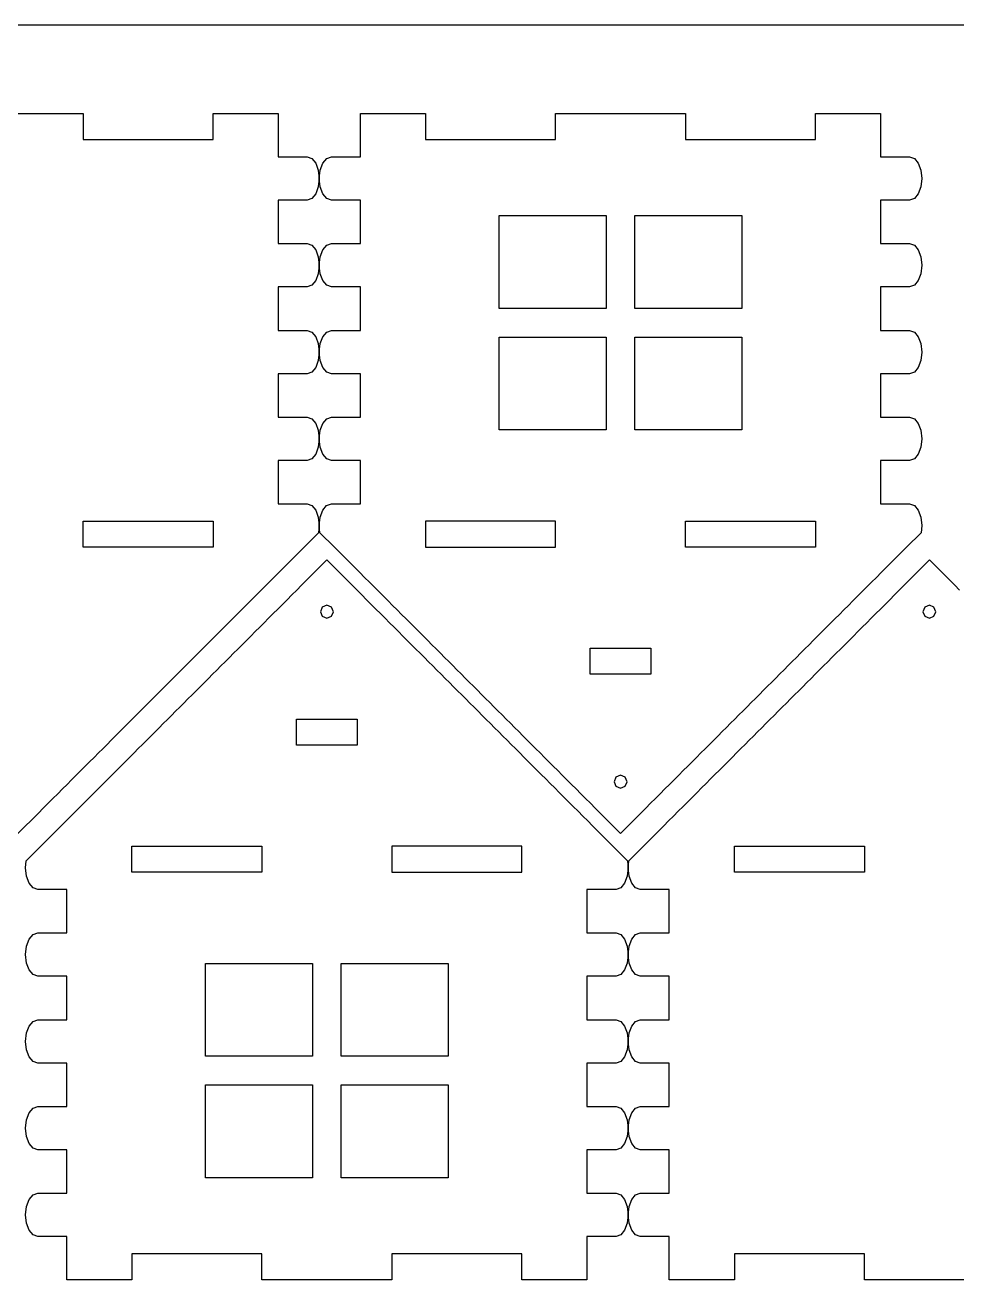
# Model space of a CAD drawing. Extents: x -14 to 2177, y -971 to 618.
# Drawn here: x 991.3 to 1098.8, y -365.3 to -220.7 of the extents above; entities that cross this region are included whole.
import ezdxf

# ---------------------------------------------------------------- set-up
doc = ezdxf.new("R2010")
doc.units = 0

msp = doc.modelspace()

# ---------------------------------------------------------------- linework, layer by layer
at = {"layer": 'Layer 1'}
for p, q in [((1228.67, -220.653), (478.667, -220.653)), ((983.06, -230.844), (997.9834, -230.844)), ((997.9834, -230.844), (998.021, -230.844)), ((998.021, -230.844), (998.021, -233.844)), ((1013.02, -233.844), (1013.02, -230.844)), ((1013.02, -230.844), (1020.51999, -230.844)), ((1020.51999, -230.844), (1020.52, -230.844)), ((1020.52, -230.844), (1020.52, -235.844)), ((1030.02, -235.844), (1030.02, -230.844)), ((1030.02, -230.844), (1037.52, -230.844)), ((1037.52, -230.844), (1037.52, -233.844)), ((1052.52, -233.844), (1052.52, -230.844)), ((1052.52, -230.844), (1067.52, -230.844)), ((1067.52, -230.844), (1067.52, -233.844)), ((1082.52, -233.844), (1082.52, -230.844)), ((1082.52, -230.844), (1090.02, -230.844)), ((1090.02, -230.844), (1090.02, -235.844)), ((998.021, -233.844), (1013.02, -233.844)), ((1037.52, -233.844), (1052.52, -233.844)), ((1067.52, -233.844), (1082.52, -233.844)), ((1020.52, -235.844), (1023.52, -235.844)), ((1023.52, -235.844), (1023.87, -235.844)), ((1023.87, -235.844), (1024.413964, -236.040463)), ((1024.413964, -236.040463), (1024.858173, -236.576234)), ((1024.858173, -236.576234), (1025.157668, -237.370888)), ((1025.382338, -237.370892), (1025.681842, -236.576237)), ((1025.681842, -236.576237), (1026.126053, -236.040464)), ((1026.126053, -236.040464), (1026.67, -235.844)), ((1026.67, -235.844), (1027.02, -235.844)), ((1027.02, -235.844), (1030.02, -235.844)), ((1090.02, -235.844), (1093.02, -235.844)), ((1093.02, -235.844), (1093.37, -235.844)), ((1093.37, -235.844), (1093.913964, -236.040463)), ((1093.913964, -236.040463), (1094.358173, -236.576234)), ((1094.358173, -236.576234), (1094.657668, -237.370888)), ((1025.26749, -238.344), (1025.157667, -239.317108)), ((1025.157668, -237.370888), (1025.26749, -238.344)), ((1025.27251, -238.344), (1025.382338, -237.370892)), ((1025.382337, -239.317112), (1025.27251, -238.344)), ((1094.76749, -238.344), (1094.657667, -239.317108)), ((1094.657668, -237.370888), (1094.76749, -238.344)), ((1024.858171, -240.111762), (1024.413962, -240.647536)), ((1025.157667, -239.317108), (1024.858171, -240.111762)), ((1025.68184, -240.111766), (1025.382337, -239.317112)), ((1026.126051, -240.647537), (1025.68184, -240.111766)), ((1094.358171, -240.111762), (1093.913962, -240.647536)), ((1094.657667, -239.317108), (1094.358171, -240.111762)), ((1023.52, -240.844), (1020.52, -240.844)), ((1020.52, -240.844), (1020.52, -245.844)), ((1023.87, -240.844), (1023.52, -240.844)), ((1024.413962, -240.647536), (1023.87, -240.844)), ((1026.67, -240.844), (1026.126051, -240.647537)), ((1027.02, -240.844), (1026.67, -240.844)), ((1030.02, -240.844), (1027.02, -240.844)), ((1030.02, -245.844), (1030.02, -240.844)), ((1093.02, -240.844), (1090.02, -240.844)), ((1090.02, -240.844), (1090.02, -245.844)), ((1093.37, -240.844), (1093.02, -240.844)), ((1093.913962, -240.647536), (1093.37, -240.844)), ((1046.01996, -253.3181), (1046.02, -242.623)), ((1046.02, -242.623), (1058.37, -242.623)), ((1058.37, -242.623), (1058.37, -253.318)), ((1061.67, -253.318), (1061.67236, -242.6233)), ((1061.67236, -242.6233), (1074.02, -242.623)), ((1074.02, -242.623), (1074.02, -253.318)), ((1020.52, -245.844), (1023.52, -245.844)), ((1023.52, -245.844), (1023.87, -245.844)), ((1023.87, -245.844), (1024.413964, -246.040463)), ((1026.126053, -246.040464), (1026.67, -245.844)), ((1026.67, -245.844), (1027.02, -245.844)), ((1027.02, -245.844), (1030.02, -245.844)), ((1090.02, -245.844), (1093.02, -245.844)), ((1093.02, -245.844), (1093.37, -245.844)), ((1093.37, -245.844), (1093.913964, -246.040463)), ((1024.413964, -246.040463), (1024.858173, -246.576234)), ((1024.858173, -246.576234), (1025.157668, -247.370888)), ((1025.157668, -247.370888), (1025.26749, -248.344)), ((1025.27251, -248.344), (1025.382338, -247.370892)), ((1025.382338, -247.370892), (1025.681842, -246.576237)), ((1025.681842, -246.576237), (1026.126053, -246.040464)), ((1093.913964, -246.040463), (1094.358173, -246.576234)), ((1094.358173, -246.576234), (1094.657668, -247.370888)), ((1094.657668, -247.370888), (1094.76749, -248.344)), ((1025.26749, -248.344), (1025.157667, -249.317108)), ((1025.382337, -249.317112), (1025.27251, -248.344)), ((1094.76749, -248.344), (1094.657667, -249.317108)), ((1024.858171, -250.111762), (1024.413962, -250.647536)), ((1025.157667, -249.317108), (1024.858171, -250.111762)), ((1025.68184, -250.111766), (1025.382337, -249.317112)), ((1026.126051, -250.647537), (1025.68184, -250.111766)), ((1094.358171, -250.111762), (1093.913962, -250.647536)), ((1094.657667, -249.317108), (1094.358171, -250.111762)), ((1023.52, -250.844), (1020.52, -250.844)), ((1020.52, -250.844), (1020.52, -255.844)), ((1023.87, -250.844), (1023.52, -250.844)), ((1024.413962, -250.647536), (1023.87, -250.844)), ((1026.67, -250.844), (1026.126051, -250.647537)), ((1027.02, -250.844), (1026.67, -250.844)), ((1030.02, -250.844), (1027.02, -250.844)), ((1030.02, -255.844), (1030.02, -250.844)), ((1093.02, -250.844), (1090.02, -250.844)), ((1090.02, -250.844), (1090.02, -255.844)), ((1093.37, -250.844), (1093.02, -250.844)), ((1093.913962, -250.647536), (1093.37, -250.844)), ((1058.37, -253.318), (1046.01996, -253.3181)), ((1074.02, -253.318), (1061.67, -253.318)), ((1020.52, -255.844), (1023.52, -255.844)), ((1023.52, -255.844), (1023.87, -255.844)), ((1023.87, -255.844), (1024.413964, -256.040468)), ((1024.413964, -256.040468), (1024.858173, -256.576249)), ((1025.681842, -256.576219), (1026.126053, -256.040438)), ((1026.126053, -256.040438), (1026.67, -255.84397)), ((1026.67, -255.84397), (1027.02, -255.844)), ((1027.02, -255.844), (1030.02, -255.844)), ((1090.02, -255.844), (1093.02, -255.844)), ((1093.02, -255.844), (1093.37, -255.844)), ((1093.37, -255.844), (1093.913964, -256.040468)), ((1093.913964, -256.040468), (1094.358173, -256.576249)), ((1024.858173, -256.576249), (1025.157668, -257.370905)), ((1025.157668, -257.370905), (1025.26749, -258.344)), ((1025.27251, -258.34397), (1025.382338, -257.370875)), ((1025.382338, -257.370875), (1025.681842, -256.576219)), ((1046.02, -267.318), (1046.02, -256.623)), ((1046.02, -256.623), (1058.37, -256.623)), ((1058.37, -256.623), (1058.36756, -267.3178)), ((1061.67, -267.318), (1061.67, -256.623)), ((1061.67, -256.623), (1074.02, -256.623)), ((1074.02, -256.623), (1074.01996, -267.3178)), ((1094.358173, -256.576249), (1094.657668, -257.370905)), ((1094.657668, -257.370905), (1094.76749, -258.344)), ((1025.26749, -258.344), (1025.157667, -259.317113)), ((1025.382337, -259.317082), (1025.27251, -258.34397)), ((1094.76749, -258.344), (1094.657667, -259.317113)), ((1024.858171, -260.111778), (1024.413962, -260.647561)), ((1025.157667, -259.317113), (1024.858171, -260.111778)), ((1025.68184, -260.111747), (1025.382337, -259.317082)), ((1026.126051, -260.647531), (1025.68184, -260.111747)), ((1094.358171, -260.111778), (1093.913962, -260.647561)), ((1094.657667, -259.317113), (1094.358171, -260.111778)), ((1023.52, -260.844), (1020.52, -260.844)), ((1020.52, -260.844), (1020.52, -265.844)), ((1023.87, -260.84403), (1023.52, -260.844)), ((1024.413962, -260.647561), (1023.87, -260.84403)), ((1026.67, -260.844), (1026.126051, -260.647531)), ((1027.02, -260.844), (1026.67, -260.844)), ((1030.02, -260.844), (1027.02, -260.844)), ((1030.02, -265.844), (1030.02, -260.844)), ((1093.02, -260.844), (1090.02, -260.844)), ((1090.02, -260.844), (1090.02, -265.844)), ((1093.37, -260.84403), (1093.02, -260.844)), ((1093.913962, -260.647561), (1093.37, -260.84403)), ((1020.52, -265.844), (1023.52, -265.844)), ((1023.52, -265.844), (1023.87, -265.844)), ((1023.87, -265.844), (1024.413964, -266.040463)), ((1024.413964, -266.040463), (1024.858173, -266.576234)), ((1025.681842, -266.576237), (1026.126053, -266.040464)), ((1026.126053, -266.040464), (1026.67, -265.844)), ((1026.67, -265.844), (1027.02, -265.844)), ((1027.02, -265.844), (1030.02, -265.844)), ((1090.02, -265.844), (1093.02, -265.844)), ((1093.02, -265.844), (1093.37, -265.844)), ((1093.37, -265.844), (1093.913964, -266.040463)), ((1093.913964, -266.040463), (1094.358173, -266.576234)), ((1024.858173, -266.576234), (1025.157668, -267.370888)), ((1025.157668, -267.370888), (1025.26749, -268.344)), ((1025.27251, -268.344), (1025.382338, -267.370892)), ((1025.382338, -267.370892), (1025.681842, -266.576237)), ((1058.36756, -267.3178), (1046.02, -267.318)), ((1074.01996, -267.3178), (1061.67, -267.318)), ((1094.358173, -266.576234), (1094.657668, -267.370888)), ((1094.657668, -267.370888), (1094.76749, -268.344)), ((1025.26749, -268.344), (1025.157667, -269.317108)), ((1025.382337, -269.317112), (1025.27251, -268.344)), ((1094.76749, -268.344), (1094.657667, -269.317108)), ((1024.858171, -270.111762), (1024.413962, -270.647536)), ((1025.157667, -269.317108), (1024.858171, -270.111762)), ((1025.68184, -270.111766), (1025.382337, -269.317112)), ((1026.126051, -270.647537), (1025.68184, -270.111766)), ((1094.358171, -270.111762), (1093.913962, -270.647536)), ((1094.657667, -269.317108), (1094.358171, -270.111762)), ((1023.52, -270.844), (1020.52, -270.844)), ((1020.52, -270.844), (1020.52, -275.844)), ((1023.87, -270.844), (1023.52, -270.844)), ((1024.413962, -270.647536), (1023.87, -270.844)), ((1026.67, -270.844), (1026.126051, -270.647537)), ((1027.02, -270.844), (1026.67, -270.844)), ((1030.02, -270.844), (1027.02, -270.844)), ((1030.02, -275.844), (1030.02, -270.844)), ((1093.02, -270.844), (1090.02, -270.844)), ((1090.02, -270.844), (1090.02, -275.844)), ((1093.37, -270.844), (1093.02, -270.844)), ((1093.913962, -270.647536), (1093.37, -270.844)), ((1020.52, -275.844), (1023.52, -275.844)), ((1023.52, -275.844), (1023.87, -275.844)), ((1023.87, -275.844), (1024.413964, -276.040469)), ((1024.413964, -276.040469), (1024.858173, -276.576253)), ((1025.676178, -276.576253), (1026.120389, -276.040469)), ((1026.120389, -276.040469), (1026.664336, -275.844)), ((1026.664336, -275.844), (1027.02, -275.844)), ((1027.02, -275.844), (1030.02, -275.844)), ((1090.02, -275.844), (1093.02, -275.844)), ((1093.02, -275.844), (1093.37, -275.844)), ((1093.37, -275.844), (1093.913964, -276.040469)), ((1093.913964, -276.040469), (1094.358173, -276.576253)), ((1024.858173, -276.576253), (1025.157668, -277.370918)), ((1025.157668, -277.370918), (1025.26749, -278.34403)), ((1025.266846, -278.34403), (1025.376674, -277.370918)), ((1025.376674, -277.370918), (1025.676178, -276.576253)), ((1094.358173, -276.576253), (1094.657668, -277.370918)), ((1094.657668, -277.370918), (1094.76749, -278.34403)), ((998.021, -280.844), (998.021, -277.844)), ((998.021, -277.844), (1013.02, -277.844)), ((1013.02, -277.844), (1013.02, -280.8441)), ((1025.188891, -279.172317), (1023.517181, -280.844027)), ((1025.26749, -278.34403), (1025.188891, -279.172317)), ((1025.345445, -279.172317), (1025.266846, -278.34403)), ((1027.017155, -280.844027), (1025.345445, -279.172317)), ((1037.52, -277.844), (1037.51994, -280.844)), ((1052.52, -277.844), (1037.52, -277.844)), ((1052.52, -280.844), (1052.52, -277.844)), ((1067.52, -280.844), (1067.52, -277.844)), ((1067.52, -277.844), (1082.52, -277.844)), ((1082.52, -277.844), (1082.51997, -280.844)), ((1094.688891, -279.172317), (1093.017181, -280.844027)), ((1094.76749, -278.34403), (1094.688891, -279.172317)), ((1013.02, -280.8441), (998.021, -280.844)), ((1023.517181, -280.844027), (1021.170291, -283.190917)), ((1029.364045, -283.190917), (1027.017155, -280.844027)), ((1037.51994, -280.844), (1052.52, -280.844)), ((1082.51997, -280.844), (1067.52, -280.844)), ((1093.017181, -280.844027), (1090.670291, -283.190917)), ((1021.170291, -283.190917), (1020.602001, -283.759207)), ((1023.800909, -284.663875), (1026.147799, -282.316945)), ((1026.147799, -282.316945), (1028.494729, -284.663875)), ((1029.93237, -283.759207), (1029.364045, -283.190917)), ((1090.670291, -283.190917), (1090.102001, -283.759207)), ((1093.305943, -284.663875), (1095.652833, -282.316945)), ((1095.652833, -282.316945), (1097.999723, -284.663875)), ((1019.485599, -284.875609), (1018.9371, -285.424108)), ((1020.040484, -284.320724), (1019.485599, -284.875609)), ((1020.602001, -283.759207), (1020.040484, -284.320724)), ((1023.232513, -285.232271), (1023.800909, -284.663875)), ((1028.494729, -284.663875), (1029.063125, -285.232271)), ((1030.493851, -284.320724), (1029.93237, -283.759207)), ((1031.048771, -284.875609), (1030.493851, -284.320724)), ((1031.59727, -285.424108), (1031.048771, -284.875609)), ((1088.985599, -284.875609), (1088.4371, -285.424108)), ((1089.540484, -284.320724), (1088.985599, -284.875609)), ((1090.102001, -283.759207), (1089.540484, -284.320724)), ((1092.737547, -285.232271), (1093.305943, -284.663875)), ((1097.999723, -284.663875), (1098.568154, -285.232271)), ((1018.394704, -285.966504), (1017.858093, -286.503115)), ((1018.9371, -285.424108), (1018.394704, -285.966504)), ((1021.567718, -286.897066), (1022.116217, -286.348567)), ((1022.116217, -286.348567), (1022.671102, -285.793682)), ((1022.671102, -285.793682), (1023.232513, -285.232271)), ((1029.063125, -285.232271), (1029.624501, -285.793682)), ((1029.624501, -285.793682), (1030.179421, -286.348567)), ((1030.179421, -286.348567), (1030.72792, -286.897066)), ((1032.139666, -285.966504), (1031.59727, -285.424108)), ((1032.676241, -286.503115), (1032.139666, -285.966504)), ((1087.894669, -285.966504), (1087.358094, -286.503115)), ((1088.4371, -285.424108), (1087.894669, -285.966504)), ((1091.072716, -286.897066), (1091.621251, -286.348567)), ((1091.621251, -286.348567), (1092.176136, -285.793682)), ((1092.176136, -285.793682), (1092.737547, -285.232271)), ((1098.568154, -285.232271), (1099.12953, -285.793682)), ((1016.801488, -287.55972), (1016.280894, -288.080314)), ((1017.327092, -287.034116), (1016.801488, -287.55972)), ((1017.858093, -286.503115), (1017.327092, -287.034116)), ((1020.488711, -287.976073), (1021.025322, -287.439462)), ((1021.025322, -287.439462), (1021.567718, -286.897066)), ((1025.619691, -287.74964), (1025.400029, -288.280006)), ((1026.15, -287.53), (1025.619691, -287.74964)), ((1026.14798, -287.5293), (1026.15, -287.53)), ((1026.15, -287.530023), (1026.14798, -287.5293)), ((1026.680327, -287.749663), (1026.15, -287.530023)), ((1026.900006, -288.280029), (1026.680327, -287.749663)), ((1030.72792, -286.897066), (1031.270316, -287.439462)), ((1031.270316, -287.439462), (1031.806927, -287.976073)), ((1033.207242, -287.034116), (1032.676241, -286.503115)), ((1033.732846, -287.55972), (1033.207242, -287.034116)), ((1034.25344, -288.080314), (1033.732846, -287.55972)), ((1086.301489, -287.55972), (1085.780895, -288.080314)), ((1086.827093, -287.034116), (1086.301489, -287.55972)), ((1087.358094, -286.503115), (1086.827093, -287.034116)), ((1089.993745, -287.976073), (1090.53032, -287.439462)), ((1090.53032, -287.439462), (1091.072716, -286.897066)), ((1095.119673, -287.74964), (1094.899994, -288.280006)), ((1095.65, -287.53), (1095.119673, -287.74964)), ((1095.65, -287.5293), (1095.65, -287.53)), ((1095.65, -287.530023), (1095.65, -287.5293)), ((1096.180327, -287.749663), (1095.65, -287.530023)), ((1096.400006, -288.280029), (1096.180327, -287.749663)), ((1015.253992, -289.107216), (1014.747085, -289.614123)), ((1015.765203, -288.596005), (1015.253992, -289.107216)), ((1016.280894, -288.080314), (1015.765203, -288.596005)), ((1018.911511, -289.553273), (1019.432, -289.032784)), ((1019.432, -289.032784), (1019.95771, -288.507074)), ((1019.95771, -288.507074), (1020.488711, -287.976073)), ((1025.400029, -288.280006), (1025.619691, -288.810315)), ((1025.619691, -288.810315), (1026.15, -289.029977)), ((1026.15, -289.03), (1026.680327, -288.810338)), ((1026.15, -289.029977), (1026.15, -289.03)), ((1026.15, -289.03), (1026.15, -289.03)), ((1026.680327, -288.810338), (1026.900006, -288.280029)), ((1031.806927, -287.976073), (1032.337928, -288.507074)), ((1032.337928, -288.507074), (1032.863602, -289.032784)), ((1032.863602, -289.032784), (1033.384126, -289.553273)), ((1034.769166, -288.596005), (1034.25344, -288.080314)), ((1035.280341, -289.107216), (1034.769166, -288.596005)), ((1035.787248, -289.614123), (1035.280341, -289.107216)), ((1084.753994, -289.107216), (1084.247087, -289.614123)), ((1085.265169, -288.596005), (1084.753994, -289.107216)), ((1085.780895, -288.080314), (1085.265169, -288.596005)), ((1088.416545, -289.553273), (1088.937034, -289.032784)), ((1088.937034, -289.032784), (1089.462744, -288.507074)), ((1089.462744, -288.507074), (1089.993745, -287.976073)), ((1094.899994, -288.280006), (1095.119673, -288.810315)), ((1095.119673, -288.810315), (1095.65, -289.029977)), ((1095.65, -289.03), (1096.180327, -288.810338)), ((1095.65, -289.029977), (1095.65, -289.03)), ((1095.65, -289.03), (1095.65, -289.03)), ((1096.180327, -288.810338), (1096.400006, -288.280029)), ((1013.745302, -290.615906), (1013.249896, -291.111312)), ((1014.244306, -290.116937), (1013.745302, -290.615906)), ((1014.747085, -289.614123), (1014.244306, -290.116937)), ((1017.377702, -291.087082), (1017.884503, -290.580281)), ((1017.884503, -290.580281), (1018.395714, -290.06907)), ((1018.395714, -290.06907), (1018.911511, -289.553273)), ((1033.384126, -289.553273), (1033.899923, -290.06907)), ((1033.899923, -290.06907), (1034.411134, -290.580281)), ((1034.411134, -290.580281), (1034.917935, -291.087082)), ((1036.290062, -290.116937), (1035.787248, -289.614123)), ((1036.789066, -290.615906), (1036.290062, -290.116937)), ((1037.284472, -291.111312), (1036.789066, -290.615906)), ((1083.245269, -290.615906), (1082.749898, -291.111312)), ((1083.744273, -290.116937), (1083.245269, -290.615906)), ((1084.247087, -289.614123), (1083.744273, -290.116937)), ((1086.882736, -291.087082), (1087.389537, -290.580281)), ((1087.389537, -290.580281), (1087.900748, -290.06907)), ((1087.900748, -290.06907), (1088.416545, -289.553273)), ((1012.26868, -292.092528), (1011.782376, -292.578832)), ((1012.757771, -291.603437), (1012.26868, -292.092528)), ((1013.249896, -291.111312), (1012.757771, -291.603437)), ((1015.880407, -292.584377), (1016.375919, -292.088865)), ((1016.375919, -292.088865), (1016.874888, -291.589861)), ((1016.874888, -291.589861), (1017.377702, -291.087082)), ((1034.917935, -291.087082), (1035.420714, -291.589861)), ((1035.420714, -291.589861), (1035.919718, -292.088865)), ((1035.919718, -292.088865), (1036.41523, -292.584377)), ((1037.776562, -291.603437), (1037.284472, -291.111312)), ((1038.265653, -292.092528), (1037.776562, -291.603437)), ((1038.751957, -292.578832), (1038.265653, -292.092528)), ((1081.768682, -292.092528), (1081.282378, -292.578832)), ((1082.257773, -291.603437), (1081.768682, -292.092528)), ((1082.749898, -291.111312), (1082.257773, -291.603437)), ((1085.385441, -292.584377), (1085.880918, -292.088865)), ((1085.880918, -292.088865), (1086.379922, -291.589861)), ((1086.379922, -291.589861), (1086.882736, -291.087082)), ((1010.817175, -293.544033), (1010.337679, -294.023529)), ((1011.298576, -293.062632), (1010.817175, -293.544033)), ((1011.782376, -292.578832), (1011.298576, -293.062632)), ((1014.412886, -294.051862), (1014.89919, -293.565558)), ((1014.89919, -293.565558), (1015.388317, -293.076467)), ((1015.388317, -293.076467), (1015.880407, -292.584377)), ((1036.41523, -292.584377), (1036.90732, -293.076467)), ((1036.90732, -293.076467), (1037.396411, -293.565558)), ((1037.396411, -293.565558), (1037.882715, -294.051862)), ((1039.235757, -293.062632), (1038.751957, -292.578832)), ((1039.717158, -293.544033), (1039.235757, -293.062632)), ((1040.196654, -294.023529), (1039.717158, -293.544033)), ((1056.52, -295.481), (1056.52, -292.481)), ((1056.52, -292.481), (1063.52, -292.481)), ((1063.52, -292.481), (1063.51996, -295.4807)), ((1080.317177, -293.544033), (1079.837681, -294.023529)), ((1080.798578, -293.062632), (1080.317177, -293.544033)), ((1081.282378, -292.578832), (1080.798578, -293.062632)), ((1083.917921, -294.051862), (1084.404225, -293.565558)), ((1084.404225, -293.565558), (1084.893316, -293.076467)), ((1084.893316, -293.076467), (1085.385441, -292.584377)), ((1009.383873, -294.977335), (1008.909069, -295.452139)), ((1009.860088, -294.50112), (1009.383873, -294.977335)), ((1010.337679, -294.023529), (1009.860088, -294.50112)), ((1012.968295, -295.496488), (1013.447685, -295.017063)), ((1013.447685, -295.017063), (1013.929192, -294.535556)), ((1013.929192, -294.535556), (1014.412886, -294.051862)), ((1037.882715, -294.051862), (1038.366409, -294.535556)), ((1038.366409, -294.535556), (1038.847916, -295.017063)), ((1038.847916, -295.017063), (1039.327306, -295.496488)), ((1040.674245, -294.50112), (1040.196654, -294.023529)), ((1041.15046, -294.977335), (1040.674245, -294.50112)), ((1041.625264, -295.452139), (1041.15046, -294.977335)), ((1078.883875, -294.977335), (1078.409071, -295.452139)), ((1079.36009, -294.50112), (1078.883875, -294.977335)), ((1079.837681, -294.023529), (1079.36009, -294.50112)), ((1082.47333, -295.496488), (1082.95272, -295.017063)), ((1082.95272, -295.017063), (1083.434227, -294.535556)), ((1083.434227, -294.535556), (1083.917921, -294.051862)), ((1007.962071, -296.399137), (1007.489595, -296.871613)), ((1008.435182, -295.926026), (1007.962071, -296.399137)), ((1008.909069, -295.452139), (1008.435182, -295.926026)), ((1011.539615, -296.925169), (1012.014489, -296.450259)), ((1012.014489, -296.450259), (1012.490598, -295.974185)), ((1012.490598, -295.974185), (1012.968295, -295.496488)), ((1039.327306, -295.496488), (1039.805038, -295.974185)), ((1039.805038, -295.974185), (1040.281112, -296.450259)), ((1040.281112, -296.450259), (1040.756022, -296.925169)), ((1042.099151, -295.926026), (1041.625264, -295.452139)), ((1042.572262, -296.399137), (1042.099151, -295.926026)), ((1043.044773, -296.871613), (1042.572262, -296.399137)), ((1063.51996, -295.4807), (1056.52, -295.481)), ((1077.462073, -296.399137), (1076.989562, -296.871613)), ((1077.935184, -295.926026), (1077.462073, -296.399137)), ((1078.409071, -295.452139), (1077.935184, -295.926026)), ((1081.044614, -296.925169), (1081.519524, -296.450259)), ((1081.519524, -296.450259), (1081.995633, -295.974185)), ((1081.995633, -295.974185), (1082.47333, -295.496488)), ((1006.544891, -297.816317), (1006.072274, -298.288934)), ((1007.01719, -297.344018), (1006.544891, -297.816317)), ((1007.489595, -296.871613), (1007.01719, -297.344018)), ((1010.120107, -298.344677), (1010.592688, -297.87206)), ((1010.592688, -297.87206), (1011.065799, -297.398985)), ((1011.065799, -297.398985), (1011.539615, -296.925169)), ((1040.756022, -296.925169), (1041.229838, -297.398985)), ((1041.229838, -297.398985), (1041.702913, -297.87206)), ((1041.702913, -297.87206), (1042.17553, -298.344677)), ((1043.517178, -297.344018), (1043.044773, -296.871613)), ((1043.989477, -297.816317), (1043.517178, -297.344018)), ((1044.462058, -298.288934), (1043.989477, -297.816317)), ((1076.044893, -297.816317), (1075.572276, -298.288934)), ((1076.517192, -297.344018), (1076.044893, -297.816317)), ((1076.989562, -296.871613), (1076.517192, -297.344018)), ((1079.625141, -298.344677), (1080.097722, -297.87206)), ((1080.097722, -297.87206), (1080.570833, -297.398985)), ((1080.570833, -297.398985), (1081.044614, -296.925169)), ((1005.125383, -299.235826), (1004.650473, -299.710736)), ((1005.599199, -298.762045), (1005.125383, -299.235826)), ((1006.072274, -298.288934), (1005.599199, -298.762045)), ((1008.702892, -299.761892), (1009.175403, -299.289381)), ((1009.175403, -299.289381), (1009.647808, -298.816976)), ((1009.647808, -298.816976), (1010.120107, -298.344677)), ((1042.17553, -298.344677), (1042.647829, -298.816976)), ((1042.647829, -298.816976), (1043.120234, -299.289381)), ((1043.120234, -299.289381), (1043.59271, -299.761892)), ((1044.935169, -298.762045), (1044.462058, -298.288934)), ((1045.40895, -299.235826), (1044.935169, -298.762045)), ((1045.88386, -299.710736), (1045.40895, -299.235826)), ((1074.625384, -299.235826), (1074.150474, -299.710736)), ((1075.099165, -298.762045), (1074.625384, -299.235826)), ((1075.572276, -298.288934), (1075.099165, -298.762045)), ((1078.207926, -299.761892), (1078.680437, -299.289381)), ((1078.680437, -299.289381), (1079.152842, -298.816976)), ((1079.152842, -298.816976), (1079.625141, -298.344677)), ((1003.696667, -300.664542), (1003.217277, -301.143932)), ((1004.174399, -300.186845), (1003.696667, -300.664542)), ((1004.650473, -299.710736), (1004.174399, -300.186845)), ((1007.281091, -301.183693), (1007.755895, -300.708889)), ((1007.755895, -300.708889), (1008.229817, -300.234967)), ((1008.229817, -300.234967), (1008.702892, -299.761892)), ((1022.648, -300.6803), (1029.65, -300.681)), ((1022.65, -303.681), (1022.648, -300.6803)), ((1029.65, -300.681), (1029.65, -303.681)), ((1043.59271, -299.761892), (1044.065821, -300.234967)), ((1044.065821, -300.234967), (1044.539743, -300.708889)), ((1044.539743, -300.708889), (1045.014512, -301.183693)), ((1046.359969, -300.186845), (1045.88386, -299.710736)), ((1046.837666, -300.664542), (1046.359969, -300.186845)), ((1047.317056, -301.143932), (1046.837666, -300.664542)), ((1073.196668, -300.664542), (1072.717278, -301.143932)), ((1073.674365, -300.186845), (1073.196668, -300.664542)), ((1074.150474, -299.710736), (1073.674365, -300.186845)), ((1076.786124, -301.183693), (1077.260928, -300.708889)), ((1077.260928, -300.708889), (1077.734815, -300.234967)), ((1077.734815, -300.234967), (1078.207926, -299.761892)), ((1002.252076, -302.109133), (1001.765772, -302.595437)), ((1002.73577, -301.625439), (1002.252076, -302.109133)), ((1003.217277, -301.143932), (1002.73577, -301.625439)), ((1005.847789, -302.61696), (1006.327285, -302.137464)), ((1006.327285, -302.137464), (1006.804911, -301.659873)), ((1006.804911, -301.659873), (1007.281091, -301.183693)), ((1045.014512, -301.183693), (1045.490727, -301.659873)), ((1045.490727, -301.659873), (1045.968318, -302.137464)), ((1045.968318, -302.137464), (1046.447814, -302.61696)), ((1047.798563, -301.625439), (1047.317056, -301.143932)), ((1048.282257, -302.109133), (1047.798563, -301.625439)), ((1048.768561, -302.595437), (1048.282257, -302.109133)), ((1071.752077, -302.109133), (1071.265773, -302.595437)), ((1072.235771, -301.625439), (1071.752077, -302.109133)), ((1072.717278, -301.143932), (1072.235771, -301.625439)), ((1075.352822, -302.61696), (1075.832318, -302.137464)), ((1075.832318, -302.137464), (1076.309909, -301.659873)), ((1076.309909, -301.659873), (1076.786124, -301.183693)), ((1000.784591, -303.576618), (1000.289079, -304.07213)), ((1001.276681, -303.084528), (1000.784591, -303.576618)), ((1001.765772, -302.595437), (1001.276681, -303.084528)), ((1004.396284, -304.068465), (1004.882588, -303.582161)), ((1004.882588, -303.582161), (1005.366388, -303.098361)), ((1005.366388, -303.098361), (1005.847789, -302.61696)), ((1029.65, -303.681), (1022.65, -303.681)), ((1046.447814, -302.61696), (1046.929215, -303.098361)), ((1046.929215, -303.098361), (1047.413015, -303.582161)), ((1047.413015, -303.582161), (1047.899319, -304.068465)), ((1049.257652, -303.084528), (1048.768561, -302.595437)), ((1049.749777, -303.576618), (1049.257652, -303.084528)), ((1050.245254, -304.07213), (1049.749777, -303.576618)), ((1070.284557, -303.576618), (1069.78908, -304.07213)), ((1070.776682, -303.084528), (1070.284557, -303.576618)), ((1071.265773, -302.595437), (1070.776682, -303.084528)), ((1073.901317, -304.068465), (1074.387621, -303.582161)), ((1074.387621, -303.582161), (1074.871421, -303.098361)), ((1074.871421, -303.098361), (1075.352822, -302.61696)), ((999.287296, -305.073948), (998.780495, -305.580749)), ((999.790075, -304.571134), (999.287296, -305.073948)), ((1000.289079, -304.07213), (999.790075, -304.571134)), ((1002.919697, -305.545088), (1003.415103, -305.049682)), ((1003.415103, -305.049682), (1003.907193, -304.557592)), ((1003.907193, -304.557592), (1004.396284, -304.068465)), ((1047.899319, -304.068465), (1048.388446, -304.557592)), ((1048.388446, -304.557592), (1048.880536, -305.049682)), ((1048.880536, -305.049682), (1049.375942, -305.545088)), ((1050.744258, -304.571134), (1050.245254, -304.07213)), ((1051.247072, -305.073948), (1050.744258, -304.571134)), ((1051.753873, -305.580749), (1051.247072, -305.073948)), ((1068.787262, -305.073948), (1068.280461, -305.580749)), ((1069.290076, -304.571134), (1068.787262, -305.073948)), ((1069.78908, -304.07213), (1069.290076, -304.571134)), ((1072.42473, -305.545088), (1072.920136, -305.049682)), ((1072.920136, -305.049682), (1073.412226, -304.557592)), ((1073.412226, -304.557592), (1073.901317, -304.068465)), ((997.753487, -306.607721), (997.232963, -307.128245)), ((998.269284, -306.091924), (997.753487, -306.607721)), ((998.780495, -305.580749), (998.269284, -306.091924)), ((1001.411007, -307.053778), (1001.917914, -306.546871)), ((1001.917914, -306.546871), (1002.420693, -306.044092)), ((1002.420693, -306.044092), (1002.919697, -305.545088)), ((1049.375942, -305.545088), (1049.874946, -306.044092)), ((1049.874946, -306.044092), (1050.377725, -306.546871)), ((1050.377725, -306.546871), (1050.884632, -307.053778)), ((1052.265048, -306.091924), (1051.753873, -305.580749)), ((1052.78088, -306.607721), (1052.265048, -306.091924)), ((1053.301369, -307.128245), (1052.78088, -306.607721)), ((1067.253489, -306.607721), (1066.732965, -307.128245)), ((1067.769286, -306.091924), (1067.253489, -306.607721)), ((1068.280461, -305.580749), (1067.769286, -306.091924)), ((1070.916005, -307.053778), (1071.422912, -306.546871)), ((1071.422912, -306.546871), (1071.925726, -306.044092)), ((1071.925726, -306.044092), (1072.42473, -305.545088)), ((996.707289, -307.653919), (996.176288, -308.18492)), ((997.232963, -307.128245), (996.707289, -307.653919)), ((999.863511, -308.601274), (1000.384105, -308.08068)), ((1000.384105, -308.08068), (1000.899796, -307.564989)), ((1000.899796, -307.564989), (1001.411007, -307.053778)), ((1050.884632, -307.053778), (1051.395843, -307.564989)), ((1051.395843, -307.564989), (1051.911534, -308.08068)), ((1051.911534, -308.08068), (1052.432128, -308.601274)), ((1053.827079, -307.653919), (1053.301369, -307.128245)), ((1054.35808, -308.18492), (1053.827079, -307.653919)), ((1059.489673, -307.351679), (1059.269994, -307.882006)), ((1059.269994, -307.882006), (1059.489673, -308.412372)), ((1060.02, -307.132), (1059.489673, -307.351679)), ((1060.550327, -307.351667), (1060.02, -307.131988)), ((1060.02, -307.131988), (1060.02, -307.132)), ((1060.02, -307.132), (1060.02, -307.132)), ((1060.770006, -307.881994), (1060.550327, -307.351667)), ((1060.550327, -308.41236), (1060.770006, -307.881994)), ((1066.207255, -307.653919), (1065.676254, -308.18492)), ((1066.732965, -307.128245), (1066.207255, -307.653919)), ((1069.36851, -308.601274), (1069.889104, -308.08068)), ((1069.889104, -308.08068), (1070.40483, -307.564989)), ((1070.40483, -307.564989), (1070.916005, -307.053778)), ((995.097281, -309.263927), (994.548782, -309.812426)), ((995.639677, -308.721531), (995.097281, -309.263927)), ((996.176288, -308.18492), (995.639677, -308.721531)), ((998.806906, -309.657879), (999.337907, -309.126878)), ((999.337907, -309.126878), (999.863511, -308.601274)), ((1052.432128, -308.601274), (1052.957732, -309.126878)), ((1052.957732, -309.126878), (1053.488733, -309.657879)), ((1054.894655, -308.721531), (1054.35808, -308.18492)), ((1055.437051, -309.263927), (1054.894655, -308.721531)), ((1055.98555, -309.812426), (1055.437051, -309.263927)), ((1059.489673, -308.412372), (1060.02, -308.632012)), ((1060.01994, -308.6317), (1060.02, -308.632)), ((1060.02, -308.632012), (1060.01994, -308.6317)), ((1060.02, -308.632), (1060.550327, -308.41236)), ((1064.597283, -309.263927), (1064.048784, -309.812426)), ((1065.139679, -308.721531), (1064.597283, -309.263927)), ((1065.676254, -308.18492), (1065.139679, -308.721531)), ((1068.311905, -309.657879), (1068.842906, -309.126878)), ((1068.842906, -309.126878), (1069.36851, -308.601274)), ((993.432486, -310.928722), (992.86409, -311.497153)), ((993.993862, -310.367346), (993.432486, -310.928722)), ((994.548782, -309.812426), (993.993862, -310.367346)), ((997.1794, -311.285385), (997.727899, -310.736886)), ((997.727899, -310.736886), (998.270295, -310.19449)), ((998.270295, -310.19449), (998.806906, -309.657879)), ((1053.488733, -309.657879), (1054.025344, -310.19449)), ((1054.025344, -310.19449), (1054.56774, -310.736886)), ((1054.56774, -310.736886), (1055.116239, -311.285385)), ((1056.54047, -310.367346), (1055.98555, -309.812426)), ((1057.101881, -310.928722), (1056.54047, -310.367346)), ((1057.670277, -311.497153), (1057.101881, -310.928722)), ((1062.932453, -310.928722), (1062.364057, -311.497153)), ((1063.493864, -310.367346), (1062.932453, -310.928722)), ((1064.048784, -309.812426), (1063.493864, -310.367346)), ((1066.684435, -311.285385), (1067.232934, -310.736886)), ((1067.232934, -310.736886), (1067.77533, -310.19449)), ((1067.77533, -310.19449), (1068.311905, -309.657879)), ((992.86409, -311.497153), (990.51716, -313.844043)), ((995.494709, -312.970077), (996.062999, -312.401787)), ((996.062999, -312.401787), (996.62448, -311.84027)), ((996.62448, -311.84027), (997.1794, -311.285385)), ((1055.116239, -311.285385), (1055.671124, -311.84027)), ((1055.671124, -311.84027), (1056.232641, -312.401787)), ((1056.232641, -312.401787), (1056.800931, -312.970077)), ((1060.017167, -313.844043), (1057.670277, -311.497153)), ((1062.364057, -311.497153), (1060.017167, -313.844043)), ((1064.999709, -312.970077), (1065.568034, -312.401787)), ((1065.568034, -312.401787), (1066.129515, -311.84027)), ((1066.129515, -311.84027), (1066.684435, -311.285385)), ((993.147779, -315.316967), (995.494709, -312.970077)), ((1056.800931, -312.970077), (1059.147821, -315.316967)), ((1062.652819, -315.316967), (1064.999709, -312.970077)), ((991.476069, -316.988677), (993.147779, -315.316967)), ((1003.64799, -315.317), (1018.65, -315.317)), ((1003.65, -318.317), (1003.64799, -315.317)), ((1018.65, -315.317), (1018.65, -318.317)), ((1048.64798, -315.317), (1033.65, -315.317)), ((1033.65, -315.317), (1033.65, -318.317)), ((1048.65, -318.317), (1048.64798, -315.317)), ((1059.147821, -315.316967), (1060.819531, -316.988677)), ((1060.981109, -316.988677), (1062.652819, -315.316967)), ((1073.15, -315.317), (1088.15, -315.317)), ((1073.15, -318.317), (1073.15, -315.317)), ((1088.15, -315.317), (1088.15, -318.317)), ((991.39747, -317.817), (991.476069, -316.988677)), ((991.507299, -318.790112), (991.39747, -317.817)), ((1060.89813, -317.817), (1060.788307, -318.790108)), ((1060.819531, -316.988677), (1060.89813, -317.817)), ((1060.90251, -317.817), (1060.981109, -316.988677)), ((1061.012337, -318.790112), (1060.90251, -317.817)), ((991.806807, -319.584766), (991.507299, -318.790112)), ((992.251029, -320.120537), (991.806807, -319.584766)), ((1018.65, -318.317), (1003.65, -318.317)), ((1033.65, -318.317), (1048.65, -318.317)), ((1060.488811, -319.584763), (1060.044602, -320.120536)), ((1060.788307, -318.790108), (1060.488811, -319.584763)), ((1061.311841, -319.584766), (1061.012337, -318.790112)), ((1061.756051, -320.120537), (1061.311841, -319.584766)), ((1088.15, -318.317), (1073.15, -318.317)), ((992.795, -320.317), (992.251029, -320.120537)), ((993.148, -320.317), (992.795, -320.317)), ((996.148, -320.317), (993.148, -320.317)), ((996.148, -325.317), (996.148, -320.317)), ((1059.15, -320.317), (1056.15, -320.317)), ((1056.15, -320.317), (1056.15, -325.317)), ((1059.50064, -320.317), (1059.15, -320.317)), ((1060.044602, -320.120536), (1059.50064, -320.317)), ((1062.3, -320.317), (1061.756051, -320.120537)), ((1062.65, -320.317), (1062.3, -320.317)), ((1065.65, -320.317), (1062.65, -320.317)), ((1065.65, -325.317), (1065.65, -320.317)), ((992.251029, -325.513464), (992.795, -325.317)), ((992.795, -325.317), (993.148, -325.317)), ((993.148, -325.317), (996.148, -325.317)), ((1056.15, -325.317), (1059.15, -325.317)), ((1059.15, -325.317), (1059.5, -325.317)), ((1059.5, -325.317), (1060.043964, -325.513463)), ((1061.756053, -325.513464), (1062.3, -325.317)), ((1062.3, -325.317), (1062.65, -325.317)), ((1062.65, -325.317), (1065.65, -325.317)), ((991.39747, -327.817), (991.507299, -326.843892)), ((991.507299, -326.843892), (991.806807, -326.049238)), ((991.806807, -326.049238), (992.251029, -325.513464)), ((1060.043964, -325.513463), (1060.488173, -326.049234)), ((1060.488173, -326.049234), (1060.787668, -326.843888)), ((1060.787668, -326.843888), (1060.89749, -327.817)), ((1060.90251, -327.817), (1061.012338, -326.843892)), ((1061.012338, -326.843892), (1061.311842, -326.049238)), ((1061.311842, -326.049238), (1061.756053, -325.513464)), ((991.507299, -328.790112), (991.39747, -327.817)), ((1060.89749, -327.817), (1060.787667, -328.790108)), ((1061.012337, -328.790112), (1060.90251, -327.817)), ((991.806807, -329.584766), (991.507299, -328.790112)), ((992.251029, -330.120537), (991.806807, -329.584766)), ((1012.148, -328.8432), (1024.5, -328.844)), ((1012.15, -339.539), (1012.148, -328.8432)), ((1024.5, -328.844), (1024.5, -339.539)), ((1027.8, -339.539), (1027.8004, -328.8432)), ((1027.8004, -328.8432), (1040.15, -328.844)), ((1040.15, -328.844), (1040.15, -339.539)), ((1060.488171, -329.584763), (1060.043962, -330.120536)), ((1060.787667, -328.790108), (1060.488171, -329.584763)), ((1061.311841, -329.584766), (1061.012337, -328.790112)), ((1061.756051, -330.120537), (1061.311841, -329.584766)), ((992.795, -330.317), (992.251029, -330.120537)), ((993.148, -330.317), (992.795, -330.317)), ((996.148, -330.317), (993.148, -330.317)), ((996.148, -335.317), (996.148, -330.317)), ((1059.15, -330.317), (1056.15, -330.317)), ((1056.15, -330.317), (1056.15, -335.317)), ((1059.5, -330.317), (1059.15, -330.317)), ((1060.043962, -330.120536), (1059.5, -330.317)), ((1062.3, -330.317), (1061.756051, -330.120537)), ((1062.65, -330.317), (1062.3, -330.317)), ((1065.65, -330.317), (1062.65, -330.317)), ((1065.65, -335.317), (1065.65, -330.317)), ((991.806807, -336.049238), (992.251029, -335.513464)), ((992.251029, -335.513464), (992.795, -335.317)), ((992.795, -335.317), (993.148, -335.317)), ((993.148, -335.317), (996.148, -335.317)), ((1056.15, -335.317), (1059.15, -335.317)), ((1059.15, -335.317), (1059.5, -335.317)), ((1059.5, -335.317), (1060.043964, -335.513463)), ((1060.043964, -335.513463), (1060.488173, -336.049234)), ((1061.311842, -336.049238), (1061.756053, -335.513464)), ((1061.756053, -335.513464), (1062.3, -335.317)), ((1062.3, -335.317), (1062.65, -335.317)), ((1062.65, -335.317), (1065.65, -335.317)), ((991.39747, -337.817), (991.507299, -336.843892)), ((991.507299, -336.843892), (991.806807, -336.049238)), ((1060.488173, -336.049234), (1060.787668, -336.843888)), ((1060.787668, -336.843888), (1060.89749, -337.817)), ((1060.90251, -337.817), (1061.012338, -336.843892)), ((1061.012338, -336.843892), (1061.311842, -336.049238)), ((991.507299, -338.790112), (991.39747, -337.817)), ((1060.89749, -337.817), (1060.787667, -338.790108)), ((1061.012337, -338.790112), (1060.90251, -337.817)), ((991.806807, -339.584766), (991.507299, -338.790112)), ((992.251029, -340.120537), (991.806807, -339.584766)), ((1024.5, -339.539), (1012.15, -339.539)), ((1040.15, -339.539), (1027.8, -339.539)), ((1060.488171, -339.584763), (1060.043962, -340.120536)), ((1060.787667, -338.790108), (1060.488171, -339.584763)), ((1061.311841, -339.584766), (1061.012337, -338.790112)), ((1061.756051, -340.120537), (1061.311841, -339.584766)), ((992.795, -340.317), (992.251029, -340.120537)), ((993.148, -340.317), (992.795, -340.317)), ((996.148, -340.317), (993.148, -340.317)), ((996.148, -345.317), (996.148, -340.317)), ((1059.15, -340.317), (1056.15, -340.317)), ((1056.15, -340.317), (1056.15, -345.317)), ((1059.5, -340.317), (1059.15, -340.317)), ((1060.043962, -340.120536), (1059.5, -340.317)), ((1062.3, -340.317), (1061.756051, -340.120537)), ((1062.65, -340.317), (1062.3, -340.317)), ((1065.65, -340.317), (1062.65, -340.317)), ((1065.65, -345.317), (1065.65, -340.317)), ((1012.15, -353.538), (1012.15, -342.843)), ((1012.15, -342.843), (1024.5, -342.843)), ((1024.5, -342.843), (1024.4956, -353.5377)), ((1027.8, -342.843), (1040.148, -342.8429)), ((1027.8, -353.538), (1027.8, -342.843)), ((1040.148, -342.8429), (1040.15, -353.538)), ((991.806807, -346.049238), (992.251029, -345.513464)), ((992.251029, -345.513464), (992.795, -345.317)), ((992.795, -345.317), (993.148, -345.317)), ((993.148, -345.317), (996.148, -345.317)), ((1056.15, -345.317), (1059.15, -345.317)), ((1059.15, -345.317), (1059.5, -345.317)), ((1059.5, -345.317), (1060.043964, -345.513463)), ((1060.043964, -345.513463), (1060.488173, -346.049234)), ((1061.311842, -346.049238), (1061.756053, -345.513464)), ((1061.756053, -345.513464), (1062.3, -345.317)), ((1062.3, -345.317), (1062.65, -345.317)), ((1062.65, -345.317), (1065.65, -345.317)), ((991.39747, -347.817), (991.507299, -346.843892)), ((991.507299, -346.843892), (991.806807, -346.049238)), ((1060.488173, -346.049234), (1060.787668, -346.843888)), ((1060.787668, -346.843888), (1060.89749, -347.817)), ((1060.90251, -347.817), (1061.012338, -346.843892)), ((1061.012338, -346.843892), (1061.311842, -346.049238)), ((991.507299, -348.790112), (991.39747, -347.817)), ((1060.89749, -347.817), (1060.787667, -348.790108)), ((1061.012337, -348.790112), (1060.90251, -347.817)), ((991.806807, -349.584766), (991.507299, -348.790112)), ((992.251029, -350.120537), (991.806807, -349.584766)), ((1060.488171, -349.584763), (1060.043962, -350.120536)), ((1060.787667, -348.790108), (1060.488171, -349.584763)), ((1061.311841, -349.584766), (1061.012337, -348.790112)), ((1061.756051, -350.120537), (1061.311841, -349.584766)), ((992.795, -350.317), (992.251029, -350.120537)), ((993.148, -350.317), (992.795, -350.317)), ((996.148, -350.317), (993.148, -350.317)), ((996.148, -355.317), (996.148, -350.317)), ((1059.15, -350.317), (1056.15, -350.317)), ((1056.15, -350.317), (1056.15, -355.317)), ((1059.5, -350.317), (1059.15, -350.317)), ((1060.043962, -350.120536), (1059.5, -350.317)), ((1062.3, -350.317), (1061.756051, -350.120537)), ((1062.65, -350.317), (1062.3, -350.317)), ((1065.65, -350.317), (1062.65, -350.317)), ((1065.65, -355.317), (1065.65, -350.317)), ((1024.4956, -353.5377), (1012.15, -353.538)), ((1040.15, -353.538), (1027.8, -353.538)), ((991.806807, -356.049238), (992.251029, -355.513464)), ((992.251029, -355.513464), (992.795, -355.317)), ((992.795, -355.317), (993.148, -355.317)), ((993.148, -355.317), (996.148, -355.317)), ((1056.15, -355.317), (1059.15, -355.317)), ((1059.15, -355.317), (1059.5, -355.317)), ((1059.5, -355.317), (1060.043964, -355.513463)), ((1060.043964, -355.513463), (1060.488173, -356.049234)), ((1061.311842, -356.049238), (1061.756053, -355.513464)), ((1061.756053, -355.513464), (1062.3, -355.317)), ((1062.3, -355.317), (1062.65, -355.317)), ((1062.65, -355.317), (1065.65, -355.317)), ((991.39747, -357.817), (991.507299, -356.843892)), ((991.507299, -356.843892), (991.806807, -356.049238)), ((1060.488173, -356.049234), (1060.787668, -356.843888)), ((1060.787668, -356.843888), (1060.89749, -357.817)), ((1060.90251, -357.817), (1061.012338, -356.843892)), ((1061.012338, -356.843892), (1061.311842, -356.049238)), ((991.507299, -358.790112), (991.39747, -357.817)), ((1060.89749, -357.817), (1060.787667, -358.790108)), ((1061.012337, -358.790112), (1060.90251, -357.817)), ((991.806807, -359.584766), (991.507299, -358.790112)), ((992.251029, -360.120537), (991.806807, -359.584766)), ((992.795, -360.317), (992.251029, -360.120537)), ((1060.043962, -360.120536), (1059.5, -360.317)), ((1060.488171, -359.584763), (1060.043962, -360.120536)), ((1060.787667, -358.790108), (1060.488171, -359.584763)), ((1061.311841, -359.584766), (1061.012337, -358.790112)), ((1061.756051, -360.120537), (1061.311841, -359.584766)), ((1062.3, -360.317), (1061.756051, -360.120537)), ((993.148, -360.317), (992.795, -360.317)), ((996.148, -360.317), (993.148, -360.317)), ((996.148, -365.317), (996.148, -360.317)), ((1059.15, -360.317), (1056.15, -360.317)), ((1056.15, -360.317), (1056.15, -365.317)), ((1059.5, -360.317), (1059.15, -360.317)), ((1062.65, -360.317), (1062.3, -360.317)), ((1065.65, -360.317), (1062.65, -360.317)), ((1065.65, -365.317), (1065.65, -360.317)), ((1018.65, -362.317), (1003.65, -362.317)), ((1003.65, -362.317), (1003.65, -365.317)), ((1018.65, -365.317), (1018.65, -362.317)), ((1048.65, -362.317), (1033.65, -362.317)), ((1033.65, -362.317), (1033.65, -365.317)), ((1048.65, -365.317), (1048.65, -362.317)), ((1088.15, -362.317), (1073.15, -362.317)), ((1073.15, -362.317), (1073.15, -365.317)), ((1088.15, -365.317), (1088.15, -362.317)), ((1003.65, -365.317), (996.148, -365.317)), ((1033.65, -365.317), (1018.65, -365.317)), ((1056.15, -365.317), (1048.65, -365.317)), ((1073.15, -365.317), (1065.64997, -365.317)), ((1065.64997, -365.317), (1065.65, -365.317)), ((1088.1866, -365.317), (1088.15, -365.317)), ((1103.11, -365.317), (1088.1866, -365.317))]:
    msp.add_line(p, q, dxfattribs=at)

doc.saveas('drawing.dxf')
